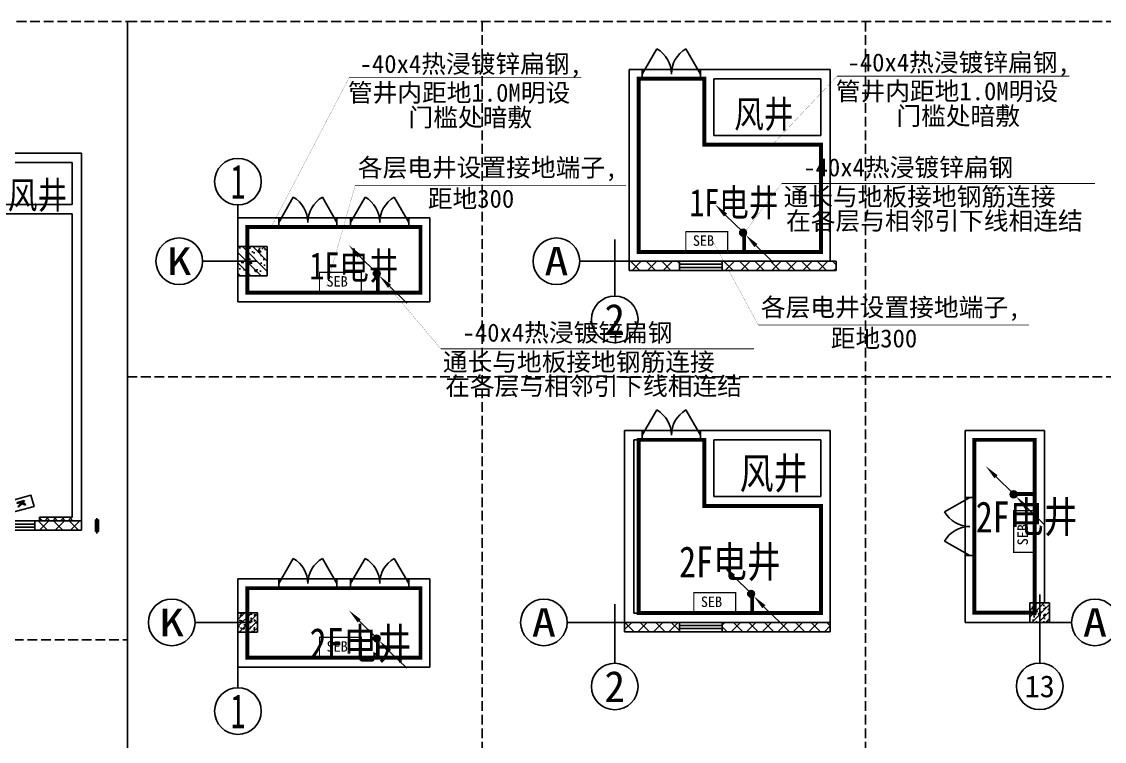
# Model space of a CAD drawing. Header units: millimetres. Extents: x -633009578 to 5705885, y -633235091 to 2571734.
# Drawn here: x 2480135 to 2508009, y 2087473 to 2106007 of the extents above; entities that cross this region are included whole.
import ezdxf
from ezdxf.enums import TextEntityAlignment as Align

# ---------------------------------------------------------------- set-up
doc = ezdxf.new("R2010")
doc.units = ezdxf.units.MM
doc.header["$LTSCALE"] = 1000
doc.header["$MEASUREMENT"] = 0
doc.linetypes.add('__DASH', pattern=[0.35, 0.25, -0.1])
doc.linetypes.add('DASH', pattern=[0.35, 0.25, -0.1])
doc.layers.get('0').update_dxf_attribs({"color": 9})
for name, color, linetype in [('A-COLUM(柱)', 255, 'Continuous'), ('A-DOOR(门）', 4, 'Continuous'), ('A-EQPM(设备)', 15, 'Continuous'), ('A-HATH(填充)', 8, 'Continuous'), ('A-LM-QPM(设备)', 8, 'Continuous'), ('A-TEXT(房间)', 243, 'Continuous'), ('A-WALL(墙)', 255, 'Continuous'), ('A-WINDOW（窗）', 4, 'Continuous'), ('AXIS_TEXT', 7, 'Continuous'), ('C-AXIS(轴号)', 3, 'Continuous'), ('PUB_TEXT', 7, 'Continuous'), ('WALL', 9, 'Continuous'), ('WSB', 1, 'Continuous'), ('电-弱电平面-箭头', 3, 'Continuous'), ('电-接地防雷-接地线', 132, 'Continuous'), ('设备-箱柜', 3, 'Continuous')]:
    doc.layers.add(name, color=color, linetype=linetype)
doc.styles.add('_TCH_AXIS', font='simhei.ttf', dxfattribs={"bigfont": 'GBCBIG'})
doc.styles.add('_TCH_DIM', font='simhei.ttf', dxfattribs={"width": 0.8, "bigfont": 'hztxt.shx'})
doc.styles.add('COMPLEX', font='simhei.ttf')
doc.styles.add('ELEC-DIM', font='simhei.ttf')
doc.styles.add('IDQSTYLE', font='simhei.ttf', dxfattribs={"width": 0.707, "bigfont": 'hztxt.shx'})
doc.styles.get("Standard").update_dxf_attribs({"font": 'simhei.ttf', "bigfont": 'hztxt.shx'})
doc.styles.add('TXT', font='simhei.ttf', dxfattribs={"width": 0.8, "bigfont": 'hztxt.shx'})
doc.styles.add('宋', font='simhei.ttf', dxfattribs={"width": 0.8})
doc.linetypes.add('GDLine', pattern='A,1,-3,5.8,["|",Standard,S=4,R=-45,X=-1.407,Y=-0.7],-0.1,["|",Standard,S=4,R=-45,X=-1.407,Y=-0.7],-0.1,["|",Standard,S=4,R=-45,X=-1.407,Y=-0.7],-0.1,["|",Standard,S=4,R=-45,X=-1.407,Y=-0.7],-0.1,5.8,-3,1', length=20)
pattern_1 = [(45, (-2003054.024803985, -1354104.48396524), (-200.0002033111466, 200.0002033111467), []), (135, (-2003054.024803985, -1354104.48396524), (-200.0002033111467, -200.0002033111466), [])]
pattern_2 = [(45, (-2003054.024803961, -1159156.983965243), (-200.0002033111466, 200.0002033111467), []), (135, (-2003054.024803961, -1159156.983965243), (-200.0002033111467, -200.0002033111466), [])]

# ---------------------------------------------------------------- blocks, each defined once
blk = doc.blocks.new('_AXISO')
blk.add_circle((0, 0), 0.5)
at = {"layer": 'AXIS_TEXT', "style": 'COMPLEX', "width": 1.041666666666667}
blk.add_attdef('A', text='', height=0.56, dxfattribs=at).set_placement((-0.25, -0.28), (0.25, -0.28), align=Align.FIT)
blk = doc.blocks.new('VdFDAFDFfasdgfswgre')
at = {"layer": 'A-LM-QPM(设备)'}
for p, q in [((-18.82899837940931, -406.182118716184), (32.44091908354312, -219.865729555022)), ((32.44091908354312, -219.865729555022), (56.36419694311917, -226.448856712319)), ((56.36419694311917, -226.448856712319), (37.18157476373017, -296.1590703437105)), ((49.2817729152739, -324.0305588338524), (125.9159782715142, -245.5878820237704)), ((153.1663345098495, -253.0865434217267), (58.93851659074426, -349.0140868732706)), ((125.9159782715142, -245.5878820237704), (153.1663345098495, -253.0865434217267)), ((5.094279481098056, -412.765245873481), (-18.82899837940931, -406.182118716184)), ((26.97990751266479, -333.232229411602), (5.094279481098056, -412.765245873481)), ((49.2817729152739, -324.0305588338524), (26.97990751266479, -333.232229411602)), ((26.97990751266479, -333.232229411602), (49.2817729152739, -324.0305588338524)), ((67.04131023027003, -429.8116214922629), (26.97990751266479, -333.232229411602)), ((37.18157476373017, -296.1590703437105), (49.2817729152739, -324.0305588338524)), ((58.93851659074426, -349.0140868732706), (97.61874484550208, -438.2258171304129)), ((97.61874484550208, -438.2258171304129), (67.04131023027003, -429.8116214922629))]:
    blk.add_line(p, q, dxfattribs=at)
blk.add_lwpolyline([(0, 0), (289.248551459983, -79.59444376500323), (130.0596639309078, -658.0915466849692), (-159.1888875309378, -578.4971029208973)], close=True, dxfattribs=at)
blk = doc.blocks.new('31231')
at = {"layer": 'A-EQPM(设备)', "linetype": 'DASH', "ltscale": 500}
blk.add_lwpolyline([(46923.81837394973, 1033154.040788963), (47003.81837394973, 1033154.040788963), (47003.81837394973, 1032854.040788963), (46923.81837394973, 1032854.040788963)], close=True, dxfattribs=at)
blk.add_lwpolyline([(46963.81837394973, 1033204.040788963), (46963.81837394973, 1032804.040788963)], dxfattribs=at)
blk = doc.blocks.new('$DorLib2D$00000231')
at = {"color": 0}
for p, q in [((-0.4999999999999947, 7.105427357601002e-15), (-0.2500000000000284, 0.4330127018921708)), ((0.5000000000000053, 7.105427357601002e-15), (0.250000000000032, 0.4330127018921708))]:
    blk.add_line(p, q, dxfattribs=at)
for centre, radius, start, end in [((-0.4999999999996803, 3.055333763768431e-13), 0.499999999999681, 0, 59.99999999996344), ((0.5000000000000426, -2.486899575160351e-14), 0.4999999999999835, 120.0000000000366, 180)]:
    blk.add_arc(centre, radius, start, end, dxfattribs=at)
blk = doc.blocks.new('$TCHSYS$WIN2D')
for p, q in [((-0.5, 0.5), (0.5, 0.5)), ((-0.5, 0.5), (-0.4999999999999999, -0.5)), ((0.5, 0.5), (0.4999999999999998, -0.5)), ((0.5, 0.1666666666666666), (-0.5, 0.1666666666666666)), ((0.5, -0.1666666666666667), (-0.5, -0.1666666666666667)), ((-0.4999999999999999, -0.5), (0.5, -0.5))]:
    blk.add_line(p, q)
blk = doc.blocks.new('_FZH')
h = blk.add_hatch()
h.set_pattern_fill('钢筋混凝土', color=256, scale=0.1, style=0)
h.set_pattern_definition([(45, (0, 0), (-0.1767766952966369, 0.1767766952966369), []), (50, (0, 0), (0.7172601826007535, -0.06275213498259512), [0.07500000000000001, -0.8250000000000001]), (355, (0, 0), (-0.138751333613, 0.7521921337000119), [0.06, -0.66]), (100.4514, (0.05977168000000001, -0.00522934), (0.5785093817140216, 0.6894395420609536), [0.06374019, -0.701142112]), (46.1842, (0, 0.2), (1.067241048625645, -0.1655190143290181), [0.1125, -1.2375]), (96.6356, (0.088936745, 0.186206693), (0.9346627055487033, 0.9741178709004418), [0.095610288, -1.051713]), (351.1842, (0, 0.2), (0.9346619451336272, 0.9741186009253247), [0.09000000000000001, -0.9900000000000001]), (21, (0.1, 0.15), (0.5969070521184617, -0.4026188906653388), [0.07500000000000001, -0.8250000000000001]), (326, (0.1, 0.15), (0.2433153319215824, 0.7251500450468529), [0.06, -0.66]), (71.4514, (0.149742233, 0.116448394), (0.84022262858149, 0.3225304967099524), [0.06374019, -0.701142112]), (37.50000000000001, (0, 0), (0.01215985531729062, 0.3328938538313115), [0, -0.652, 0, -0.67, 0, -0.6625000000000001]), (7.499999999999999, (0, 0), (0.2630695374421486, 0.3944117118823603), [0, -0.382, 0, -0.637, 0, -0.2525]), (-32.5, (-0.223, 0), (0.533822436172409, -0.02255487173437976), [0, -0.25, 0, -0.78, 0, -1.035]), (-42.5, (-0.323, 0), (0.5831861693423862, 0.1001049823323177), [0, -0.325, 0, -0.518, 0, -0.735])])
h.paths.add_polyline_path([(-0.5, -0.5), (0.5, -0.5), (0.5, 0.5), (-0.5, 0.5)])
blk.add_lwpolyline([(-0.5, -0.5), (0.5, -0.5), (0.5, 0.5), (-0.5, 0.5)], close=True)
blk = doc.blocks.new('G$CA5E46A1A')
at = {"layer": 'A-HATH(填充)'}
h = blk.add_hatch(dxfattribs=at)
h.set_pattern_fill('多孔材料', color=256, scale=100, style=0)
h.set_pattern_definition(pattern_1)
h.paths.add_polyline_path([(-40680.50596832694, 27925.85202601575), (-39385.50596904429, 27925.85202601575), (-39385.50596904429, 28165.85202601901), (-40680.5059683267, 28165.85202601925)])
h = blk.add_hatch(dxfattribs=at)
h.set_pattern_fill('多孔材料', color=256, scale=100, style=0)
h.set_pattern_definition(pattern_1)
h.paths.add_polyline_path([(-38285.50596904429, 27925.85202601575), (-35355.50596802705, 27925.85202601599), (-35355.50596802705, 28165.85202601878), (-38285.50596904429, 28165.85202601901)])
h = blk.add_hatch(dxfattribs=at)
h.set_pattern_fill('多孔材料', color=256, scale=100, style=0)
h.set_pattern_definition([(45, (-2077107.524803945, -1360793.48396524), (-200.0002033111466, 200.0002033111467), []), (135, (-2077107.524803945, -1360793.48396524), (-200.0002033111467, -200.0002033111466), [])])
h.paths.add_polyline_path([(-2379.005967478268, 21236.85202601505), (-1184.005968159297, 21236.85202601482), (-1184.00596815953, 21476.85202601319), (-2379.005967478501, 21476.85202601319)])
h = blk.add_hatch(dxfattribs=at)
h.set_pattern_fill('多孔材料', color=256, scale=50, style=0)
h.set_pattern_definition([(45, (-2077207.524803945, -1360793.48396524), (-100.0001016555733, 100.0001016555733), []), (135, (-2077207.524803945, -1360793.48396524), (-100.0001016555733, -100.0001016555733), [])])
h.paths.add_polyline_path([(-2259.005968266167, 21476.85202601622), (-1424.005969025427, 21476.8520262884), (-1344.005968444049, 21543.51869269391), (-1424.005968148122, 21576.85202577687), (-2259.005968266167, 21576.85202601622)])
h = blk.add_hatch(dxfattribs=at)
h.set_pattern_fill('多孔材料', color=256, scale=100, style=0)
h.set_pattern_definition(pattern_2)
h.paths.add_polyline_path([(-40805.50596823823, 18625.0969224188), (-39385.50596902031, 18625.09692241903), (-39385.50596902054, 18865.09692241531), (-40805.50596823916, 18865.09692241508)])
h = blk.add_hatch(dxfattribs=at)
h.set_pattern_fill('多孔材料', color=256, scale=100, style=0)
h.set_pattern_definition(pattern_2)
h.paths.add_polyline_path([(-38285.50596902031, 18625.09692241927), (-35505.50596751575, 18625.09692241927), (-35505.50596751552, 18865.09692241554), (-38285.50596902031, 18865.09692241554)])
at = {"layer": 'A-DOOR(门）'}
for p, q in [((-38845.50597224338, 33105.85202590958), (-40345.50597224338, 33105.85202590958)), ((-38845.50597224338, 32865.85202590958), (-40345.50597224338, 32865.85202590958)), ((-48205.50596820121, 29285.85202601599), (-49705.50596820121, 29285.85202601599)), ((-46355.50596823031, 29285.85202601599), (-47855.50596823031, 29285.85202601599)), ((-48205.50596820121, 29045.85202601599), (-49705.50596820121, 29045.85202601599)), ((-46355.50596823031, 29045.85202601599), (-47855.50596823031, 29045.85202601599)), ((-38845.50597157329, 23805.09692210192), (-40345.50597157329, 23805.09692210192)), ((-38845.50597157329, 23565.09692210192), (-40345.50597157329, 23565.09692210192)), ((-32034.00596823567, 22085.09692531102), (-32034.00596823567, 20585.09692531102)), ((-31794.00596823567, 22085.09692531102), (-31794.00596823567, 20585.09692531102)), ((-48205.50596819725, 19985.09692240856), (-49705.50596819725, 19985.09692240856)), ((-46355.50596822565, 19985.09692240856), (-47855.50596822565, 19985.09692240856)), ((-48205.50596819725, 19745.09692240856), (-49705.50596819725, 19745.09692240856)), ((-46355.50596822565, 19745.09692240856), (-47855.50596822565, 19745.09692240856))]:
    blk.add_line(p, q, dxfattribs=at)
at = {"layer": 'A-WALL(墙)'}
for p, q in [((-40680.50596832694, 27925.85202601575), (-40680.50596832437, 33105.85202583019)), ((-40345.505972096, 33105.85202583158), (-40680.50596832437, 33105.85202583019)), ((-40345.505972096, 32865.8520261778), (-40345.505972096, 33105.85202583158)), ((-38625.50596816186, 33105.85202590958), (-38845.50597260473, 33105.85202588956)), ((-38845.50597260473, 33105.85202588956), (-38845.50597260473, 32865.8520261778)), ((-35505.50596824195, 33105.8520259005), (-38625.50596816186, 33105.85202590958)), ((-35505.50596824195, 33105.8520259005), (-35505.50596824195, 31285.85202590958)), ((-40440.50596830482, 28405.85202632053), (-40440.50596830226, 32865.8520261026)), ((-40440.50596830226, 32865.8520261026), (-40345.505972096, 32865.8520261778)), ((-38845.50597260473, 32865.8520261778), (-38745.50596810482, 32865.8520261026)), ((-38745.50596810482, 32865.8520261026), (-38745.50596810482, 31165.85202584532)), ((-38505.50596810505, 32865.85202589072), (-38505.50596810505, 31405.85202585184)), ((-35745.50596810482, 32865.85202589072), (-38505.50596810505, 32865.85202589072)), ((-35745.50596810482, 32865.85202589072), (-35745.50596810482, 31405.85202585184)), ((-35745.50596810482, 31405.85202585184), (-38505.50596810505, 31405.85202585184)), ((-35505.50596824195, 31285.85202590958), (-35505.50596818095, 28165.85202632449)), ((-35745.50596821518, 31165.85202584532), (-38745.50596810482, 31165.85202584532)), ((-35745.50596821518, 31165.85202584532), (-35745.50596821541, 28405.85202632006)), ((-1184.005968173034, 30951.85202601529), (-3579.00596823846, 30951.85202601529)), ((-1184.005968163954, 29506.85202602157), (-1184.005968173034, 30951.85202601529)), ((-1424.00596817839, 30711.85202584509), (-3459.005968191661, 30711.85202584509)), ((-1424.005968177691, 29626.85202602739), (-1424.00596817839, 30711.85202584509)), ((-1424.005968177691, 29626.85202602739), (-3459.005968191428, 29626.85202602739)), ((-50755.50596833881, 28540.85202629678), (-50755.50596856535, 29285.852026009)), ((-49705.50596802309, 29285.85202606581), (-50755.50596856535, 29285.852026009)), ((-49705.50596802309, 29045.85202597454), (-49705.50596802309, 29285.85202606581)), ((-47855.50596802332, 29285.85202606581), (-48205.50596853183, 29285.85202606581)), ((-48205.50596853183, 29285.85202606581), (-48205.50596853183, 29045.85202597454)), ((-47855.50596802309, 29045.85202597454), (-47855.50596802332, 29285.85202606581)), ((-45815.50596799515, 29285.852026009), (-46355.50596802309, 29285.85202606581)), ((-46355.50596802309, 29285.85202606581), (-46355.50596802309, 29045.85202597454)), ((-45815.50596797001, 27115.85202670703), (-45815.50596799515, 29285.852026009)), ((-1424.005968153011, 29386.85202603531), (-3699.005968192592, 29386.85202603531)), ((-1424.005968148122, 21576.85202577687), (-1424.005968153011, 29386.85202603531)), ((-1184.005968159297, 21236.85202601482), (-1184.005968163954, 29506.85202602157)), ((-50515.50596838584, 28540.85202629678), (-50515.50596807688, 29045.85202602111)), ((-50515.50596807688, 29045.85202602111), (-49705.50596802309, 29045.85202597454)), ((-48205.50596853183, 29045.85202597454), (-47855.50596802309, 29045.85202597454)), ((-46355.50596802309, 29045.85202597454), (-46055.50596808176, 29045.85202602111)), ((-46055.50596808176, 27355.85202667117), (-46055.50596808176, 29045.85202602111)), ((-40560.50596832694, 28165.85202634847), (-40680.50596869853, 28165.85202670842)), ((-35505.50596818095, 28165.85202632449), (-40560.50596832694, 28165.85202634847)), ((-35745.50596821541, 28405.85202632006), (-40440.50596830482, 28405.85202632053)), ((-50755.50596808176, 27115.85202670703), (-50755.50596794649, 27790.85202564579)), ((-50515.50596829131, 27355.85202667117), (-50515.50596850482, 27790.85202564532)), ((-46055.50596808176, 27355.85202667117), (-50515.50596829131, 27355.85202667117)), ((-45815.50596797001, 27115.85202670703), (-50755.50596808176, 27115.85202670703)), ((-40685.50596823613, 23805.09692210192), (-40805.50596824638, 23805.09692110214)), ((-40805.50596823823, 18625.0969224188), (-40805.5059702592, 23805.09692110214)), ((-40345.50597156328, 23805.09692204581), (-40685.50596823613, 23805.09692210192)), ((-40345.50597156351, 23565.09692207305), (-40345.50597156328, 23805.09692204581)), ((-38625.50596749224, 23805.09692210192), (-38845.50597156351, 23805.09692204581)), ((-38845.50597156351, 23805.09692204581), (-38845.50597156351, 23565.09692207281)), ((-35505.50596750644, 23805.09692213405), (-38625.50596749224, 23805.09692210192)), ((-35505.50596750644, 23805.09692213405), (-35505.50596757233, 21985.09692210192)), ((-32034.00596823078, 23805.09692846984), (-32034.00596828829, 22085.096925213)), ((-32034.00596823078, 23805.09692846984), (-29994.00596823171, 23805.09692845773)), ((-29994.00596823171, 23805.09692845773), (-29994.00596826244, 19365.09692250704)), ((-40805.50596823683, 18985.09692242974), (-40805.50596828922, 23565.09692313592)), ((-40805.50596828922, 23565.09692313592), (-40805.50596825965, 23565.09692313592)), ((-40565.50596816954, 19105.0969223883), (-40565.50596816838, 23565.09692213265)), ((-40565.50596816838, 23565.09692213265), (-40345.50597156351, 23565.09692207305)), ((-38845.50597156351, 23565.09692207281), (-38745.50596750621, 23565.09692213242)), ((-38745.50596750621, 23565.09692213242), (-38745.50596750644, 21865.09692208236)), ((-35745.50596750644, 23565.09692212776), (-38505.50596750644, 23565.09692212776)), ((-38505.50596750644, 23565.09692212776), (-38505.50596750644, 22105.09692208865)), ((-35745.50596750644, 23565.09692212776), (-35745.50596750644, 22105.09692208865)), ((-31794.00596814509, 22085.096925213), (-31794.00596822542, 23565.09692819626)), ((-31794.00596822542, 23565.09692819626), (-30234.00596823636, 23565.09692818206)), ((-30234.00596823636, 23565.09692818206), (-30234.00596816884, 19365.09692250704)), ((-35745.50596750644, 22105.09692208865), (-38505.50596750644, 22105.09692208865)), ((-32034.00596828829, 22085.096925213), (-31794.00596814509, 22085.096925213)), ((-35745.5059675416, 21865.09692208236), (-38745.50596750644, 21865.09692208236)), ((-35745.5059675416, 21865.09692208236), (-35745.50596754183, 19105.09692238853)), ((-35505.50596757233, 21985.09692210192), (-35505.50596751552, 18865.09692241973)), ((-2259.005968266167, 21576.85202601622), (-1424.005968148122, 21576.85202577687)), ((-2259.005968266167, 21576.85202601622), (-2259.005968266167, 21476.85202601622)), ((-2259.005968266167, 21476.85202601622), (-1424.005969025427, 21476.8520262884)), ((-1424.005968159065, 21476.85202603019), (-1424.005969025427, 21476.8520262884)), ((-1424.005968159065, 21476.85202603019), (-1184.005968159065, 21476.85202603019)), ((-1184.005968159065, 21476.85202603019), (-1184.005968159065, 21576.85202601622)), ((-31794.00596814509, 20585.096925213), (-32034.00596828829, 20585.096925213)), ((-32034.00596828829, 20585.096925213), (-32034.00596823124, 18865.09692224278)), ((-31794.00596822565, 19105.09692251869), (-31794.00596814509, 20585.096925213)), ((-50755.50596810062, 19115.09692243719), (-50755.50596805708, 19985.09692243207)), ((-49705.5059685118, 19985.09692247864), (-50755.50596805708, 19985.09692243207)), ((-49705.5059685118, 19745.09692231053), (-49705.5059685118, 19985.09692247864)), ((-47855.50596851157, 19985.09692247864), (-48205.5059685118, 19985.09692247864)), ((-48205.5059685118, 19985.09692247864), (-48205.5059685118, 19745.09692231053)), ((-47855.5059685118, 19745.0969223103), (-47855.50596851157, 19985.09692247864)), ((-45815.50596782751, 19985.09692243207), (-46355.5059685118, 19985.09692247864)), ((-46355.5059685118, 19985.09692247864), (-46355.50596851157, 19745.0969223103)), ((-45815.50596797559, 17715.09692311636), (-45815.50596801657, 19985.09692243207)), ((-50515.50596784521, 19115.09692243719), (-50515.50596805732, 19745.09692234034)), ((-50515.50596805732, 19745.09692234034), (-49705.5059685118, 19745.09692231053)), ((-48205.5059685118, 19745.09692231053), (-47855.5059685118, 19745.0969223103)), ((-46355.50596851157, 19745.0969223103), (-46055.50596782751, 19745.0969223401)), ((-46055.50596795743, 18865.09692240856), (-46055.50596782751, 19745.0969223401)), ((-40805.50596823683, 18865.09692242416), (-40805.50596823683, 18985.09692242974)), ((-35745.50596754183, 19105.09692238853), (-40565.50596816954, 19105.0969223883)), ((-30364.00596899982, 19105.09692250448), (-31794.00596822565, 19105.09692251869)), ((-46055.50596818957, 17955.09692308027), (-46055.50596795743, 18865.09692240856)), ((-40805.50596823683, 18865.09692242416), (-40685.5053294457, 18865.37378798123)), ((-40685.5053294457, 18865.37378798123), (-40685.78219500277, 18865.37442677259)), ((-35505.50596751552, 18865.09692241973), (-40565.50596631947, 18865.09692241973)), ((-30364.00596900005, 18865.09692229843), (-32034.00596823124, 18865.09692224278)), ((-50755.50596820586, 17715.09692311636), (-50755.5059682203, 18615.09692243719)), ((-50515.50596805732, 17955.09692308027), (-50515.50596859585, 18615.09692243743)), ((-46055.50596818957, 17955.09692308027), (-50515.50596805732, 17955.09692308027)), ((-45815.50596797559, 17715.09692311636), (-50755.50596820586, 17715.09692311636))]:
    blk.add_line(p, q, dxfattribs=at)
at = {"layer": 'C-AXIS(轴号)'}
for p, q in [((-50755.50596825569, 27305.93352513108), (-50755.50596825569, 29615.40965486644)), ((-41055.50596825965, 28727.42601300799), (-41055.50596825965, 27267.19237114955)), ((-50268.41937244055, 28165.85202601599), (-51667.37798414589, 28165.85202601599)), ((-38499.29735655431, 28165.85202601599), (-41956.00596825965, 28165.85202601599)), ((-50755.50596825569, 19870.54846119671), (-50755.50596825569, 17182.18726752698)), ((-30114.00596822868, 19581.04846114223), (-30114.00596822868, 17819.1872674725)), ((-41055.50596825965, 19335.5), (-41055.50596825965, 17814.18726752698)), ((-50413.50596825569, 18865.09692239342), (-51860.75596825569, 18865.09692239342)), ((-40185.5, 18865.09692239342), (-42279.75596825965, 18865.09692239342)), ((-30700.75298409886, 18865.09692239342), (-29291.50596822891, 18865.09692239342))]:
    blk.add_line(p, q, dxfattribs=at)
at = {"layer": 'WALL'}
for p, q in [((-39385.50596904429, 28165.85202601901), (-40680.5059683267, 28165.85202601925)), ((-39385.50596904429, 27925.85202601575), (-39385.50596904429, 28165.85202601901)), ((-35355.50596802705, 28165.85202601878), (-38285.50596904429, 28165.85202601901)), ((-38285.50596904429, 28165.85202601901), (-38285.50596904429, 27925.85202601575)), ((-35355.50596802705, 27925.85202601599), (-35355.50596802705, 28165.85202601878)), ((-40680.50596832694, 27925.85202601575), (-39385.50596904429, 27925.85202601575)), ((-38285.50596904429, 27925.85202601575), (-35355.50596802705, 27925.85202601599)), ((-1184.00596815953, 21476.85202601319), (-2379.005967478501, 21476.85202601319)), ((-2379.005967478501, 21476.85202601319), (-2379.005967478268, 21236.85202601505)), ((-2379.005967478268, 21236.85202601505), (-1184.005968159297, 21236.85202601482)), ((-39385.50596902054, 18865.09692241531), (-40805.50596823916, 18865.09692241508)), ((-39385.50596902031, 18625.09692241903), (-39385.50596902054, 18865.09692241531)), ((-35505.50596751552, 18865.09692241275), (-38285.50596902031, 18865.09692241554)), ((-38285.50596902031, 18865.09692241554), (-38285.50596902031, 18625.09692241927)), ((-35505.50596751575, 18625.09692241647), (-35505.50596751552, 18865.09692241275)), ((-40805.50596823823, 18625.0969224188), (-39385.50596902031, 18625.09692241903)), ((-38285.50596902031, 18625.09692241927), (-35505.50596751575, 18625.09692241647))]:
    blk.add_line(p, q, dxfattribs=at)
at = {"layer": '设备-箱柜', "color": 8, "linetype": '__DASH'}
blk.add_lwpolyline([(-53601.5, 34335.5), (0, 34335.5), (0, 0), (-53601.5, 0)], close=True, dxfattribs=at)
for points in [[(-44465.5, 34335.5), (-44465.5, 0)], [(-34596, 34335.5), (-34596, 0)], [(-53601.5, 25186.5), (-27771.5, 25186.5)], [(-27771.5, 18418.5), (0, 18418.5)]]:
    blk.add_lwpolyline(points, dxfattribs=at)
at = {"layer": 'A-COLUM(柱)', "xscale": 750, "yscale": 750, "zscale": 750, "rotation": 270}
blk.add_blockref('_FZH', (-50380.50596825569, 28165.85202601599), dxfattribs=at)
at = {"layer": 'A-COLUM(柱)', "xscale": 500, "yscale": 500, "zscale": 500}
for p in [(-30114.00596819771, 19115.09692233894), (-50505.50596825173, 18865.09692240879)]:
    blk.add_blockref('_FZH', p, dxfattribs=at)
at = {"layer": 'A-DOOR(门）', "xscale": -1500, "yscale": 1500, "zscale": 1500}
for p in [(-39595.50597224338, 32985.85202590958), (-39595.50597157329, 23685.09692210192)]:
    blk.add_blockref('$DorLib2D$00000231', p, dxfattribs=at)
at = {"layer": 'A-DOOR(门）', "extrusion": (0, 0, -1), "xscale": -1500, "yscale": 1500, "zscale": 1500}
for p in [(48955.50596820121, 29165.85202601599), (47105.50596823031, 29165.85202601599), (48955.50596819725, 19865.09692240856), (47105.50596822565, 19865.09692240856)]:
    blk.add_blockref('$DorLib2D$00000231', p, dxfattribs=at)
at = {"layer": 'A-DOOR(门）', "extrusion": (0, 0, -1), "xscale": -1500, "yscale": 1500, "zscale": 1500, "rotation": 270}
blk.add_blockref('$DorLib2D$00000231', (31914.00596823567, 21335.09692531102), dxfattribs=at)
at = {"layer": 'A-EQPM(设备)', "color": 6}
blk.add_blockref('31231', (-47747.82434129063, -1011651.874001121), dxfattribs=at)
at = {"layer": 'A-LM-QPM(设备)', "xscale": -1, "rotation": 89.99999999999993}
blk.add_blockref('VdFDAFDFfasdgfswgre', (-3060.4141676086, 21981.30878341617), dxfattribs=at)
at = {"layer": 'A-WINDOW（窗）', "xscale": 1100, "yscale": 240, "zscale": 1100}
for p in [(-38835.50596910249, 28045.85202601599), (-38835.50596907758, 18745.09692242416)]:
    blk.add_blockref('$TCHSYS$WIN2D', p, dxfattribs=at)
at = {"layer": 'A-WINDOW（窗）', "xscale": -1100, "yscale": 240, "zscale": 1100, "rotation": 179.9999999999984}
blk.add_blockref('$TCHSYS$WIN2D', (-2929.005967425415, 21356.85202601436), dxfattribs=at)
at = {"layer": 'C-AXIS(轴号)'}
ref = blk.add_blockref('_AXISO', (-50755.50596825569, 30215.40965486644), dxfattribs=dict(at, xscale=-1200, yscale=1200, zscale=1200, rotation=180))
ref.add_attrib('A', '1', dxfattribs={"layer": 'AXIS_TEXT', "height": 882.3792288173356, "style": '_TCH_AXIS'}).set_placement((-50944.58723157365, 29774.22004045779), (-50566.42470493773, 29774.22004045779), align=Align.FIT)
ref = blk.add_blockref('_AXISO', (-52267.37798414589, 28165.85202601599), dxfattribs=dict(at, xscale=1200, yscale=1200, zscale=1200))
ref.add_attrib('A', 'K', dxfattribs={"layer": 'AXIS_TEXT', "height": 711.8743479588203, "style": '_TCH_AXIS'}).set_placement((-52589.41637965105, 27809.91485203663), (-51945.33958864072, 27809.91485203663), align=Align.FIT)
ref = blk.add_blockref('_AXISO', (-42556.00596825965, 28165.85202601599), dxfattribs=dict(at, xscale=1200, yscale=1200, zscale=1200))
ref.add_attrib('A', 'A', dxfattribs={"layer": 'AXIS_TEXT', "height": 728.8863382706847, "style": '_TCH_AXIS'}).set_placement((-42868.38582751853, 27801.40885688062), (-42243.62610900076, 27801.40885688062), align=Align.FIT)
ref = blk.add_blockref('_AXISO', (-41055.50596825965, 26667.19237114955), dxfattribs=dict(at, xscale=1200, yscale=1200, zscale=1200))
ref.add_attrib('A', '2', dxfattribs={"layer": 'AXIS_TEXT', "height": 798.76828256433, "style": '_TCH_AXIS'}).set_placement((-41321.76206244761, 26267.80822986737), (-40789.24987407168, 26267.80822986737), align=Align.FIT)
ref = blk.add_blockref('_AXISO', (-52460.75596825569, 18865.09692239342), dxfattribs=dict(at, xscale=1200, yscale=1200, zscale=1200))
ref.add_attrib('A', 'K', dxfattribs={"layer": 'AXIS_TEXT', "height": 711.8743479588203, "style": '_TCH_AXIS'}).set_placement((-52782.79436376086, 18509.15974841407), (-52138.71757275052, 18509.15974841407), align=Align.FIT)
ref = blk.add_blockref('_AXISO', (-42879.75596825965, 18865.09692239342), dxfattribs=dict(at, xscale=1200, yscale=1200, zscale=1200))
ref.add_attrib('A', 'A', dxfattribs={"layer": 'AXIS_TEXT', "height": 728.8863382706847, "style": '_TCH_AXIS'}).set_placement((-43192.13582751853, 18500.65375325806), (-42567.37610900076, 18500.65375325806), align=Align.FIT)
ref = blk.add_blockref('_AXISO', (-28691.50596822891, 18865.09692239342), dxfattribs=dict(at, xscale=1200, yscale=1200, zscale=1200))
ref.add_attrib('A', 'A', dxfattribs={"layer": 'AXIS_TEXT', "height": 728.8863382706847, "style": '_TCH_AXIS'}).set_placement((-29003.8858274878, 18500.65375325806), (-28379.12610897003, 18500.65375325806), align=Align.FIT)
ref = blk.add_blockref('_AXISO', (-41055.50596825965, 17214.18726752698), dxfattribs=dict(at, xscale=1200, yscale=1200, zscale=1200))
ref.add_attrib('A', '2', dxfattribs={"layer": 'AXIS_TEXT', "height": 798.76828256433, "style": '_TCH_AXIS'}).set_placement((-41321.76206244761, 16814.80312624481), (-40789.24987407168, 16814.80312624481), align=Align.FIT)
ref = blk.add_blockref('_AXISO', (-30114.00596822868, 17219.1872674725), dxfattribs=dict(at, xscale=1200, yscale=1200, zscale=1200))
ref.add_attrib('A', '13', dxfattribs={"layer": 'AXIS_TEXT', "height": 563.049419665769, "style": '_TCH_AXIS'}).set_placement((-30502.77818656946, 16937.66255763965), (-29725.23374988791, 16937.66255763965), align=Align.FIT)
ref = blk.add_blockref('_AXISO', (-50755.50596825569, 16582.18726752698), dxfattribs=dict(at, xscale=1200, yscale=1200, zscale=1200))
ref.add_attrib('A', '1', dxfattribs={"layer": 'AXIS_TEXT', "height": 882.3792288173356, "style": '_TCH_AXIS'}).set_placement((-50944.58723157365, 16140.99765311833), (-50566.42470493773, 16140.99765311833), align=Align.FIT)
at = {"layer": 'A-TEXT(房间)', "color": 4, "style": 'TXT', "width": 0.8}
for s, p in [('风井', (-37978.92068813741, 31604.03593548085)), ('1F电井', (-39129.73247846682, 29324.54145712708)), ('风井', (-3078.928430014057, 29519.38184223208)), ('1F电井', (-48911.596151985, 27695.57989737019))]:
    blk.add_text(s, height=700, dxfattribs=at).set_placement(p)
at = {"layer": 'PUB_TEXT', "style": '_TCH_DIM', "width": 0.8}
for s, p in [('风井', (-37837.05199634051, 22303.28083167318)), ('2F电井', (-31759.2237317746, 21180.27158602886)), ('2F电井', (-39397.6417444055, 20023.78635331942)), ('2F电井', (-48911.59615198127, 17918.86102131126))]:
    blk.add_text(s, height=800, dxfattribs=at).set_placement(p)
blk = doc.blocks.new('HC001524')
at = {"color": 0, "linetype": 'Continuous', "const_width": 0.3}
blk.add_lwpolyline([(5, 2.5), (-5, 2.5), (-5, -2.5), (5, -2.5)], close=True, dxfattribs=at)
at = {"color": 0, "style": 'IDQSTYLE', "width": 0.7}
for tag, p in [('AF', (-1.5, -1.25)), ('PSFHATT', (7, -2.5))]:
    blk.add_attdef(tag, p, '', height=2.5, dxfattribs=at)
blk = doc.blocks.new('*X134')
at = {"color": 0, "linetype": 'Continuous'}
for p, q in [((192.590110055903, 446.7242872143482), (193.9264208598343, 448.0605980182795)), ((192.6512440212146, 447.2096852483717), (193.4410228258108, 447.9994640529679)), ((192.666080612941, 446.3759937026742), (194.2747143715083, 447.9846274612416)), ((192.8122309321682, 446.0978799531896), (194.552828120993, 447.8384771420143)), ((193.0126674313866, 445.874052383696), (194.7766556904866, 447.6380406427959)), ((193.2651240367983, 445.7022449203958), (194.9484631537868, 447.3855840373842)), ((193.5780466605768, 445.5909034754624), (195.0598045987202, 447.0726614136058)), ((193.9838870800477, 445.5724798262212), (195.0782282479613, 446.6668209941349))]:
    blk.add_line(p, q, dxfattribs=at)
blk = doc.blocks.new('HC001445')
at = {"color": 0, "linetype": 'Continuous'}
for p, q in [((0.1320978050268309, 0.05776119327106244), (3.237590705501646, 3.232738715067399)), ((-5.469508829517324, -5.531426259851287), (-2.364015929042509, -2.356448738054951))]:
    blk.add_line(p, q, dxfattribs=at)
for points in [[(3.237590705501646, 3.232738715067399, 0.8, 0, 0), (5.189490166405335, 5.119309791711203, 0, 0, 0)], [(-2.364015929042509, -2.356448738054951, 0.8, 0, 0), (-0.4121164681388194, -0.4698776614111466, 0, 0, 0)]]:
    blk.add_lwpolyline(points, format="xyseb", dxfattribs=at)
blk.add_circle((0, 0), 0.625, dxfattribs=at)
at = {"color": 0, "linetype": 'Continuous', "xscale": 0.5, "yscale": 0.5, "zscale": 0.5}
blk.add_blockref('*X134', (-96.91845018383214, -223.4069038532592), dxfattribs=at)
at = {"color": 0, "style": 'IDQSTYLE', "width": 0.7}
blk.add_attdef('PSFHATT', (7.189490166405335, -5.531426259851287), '', height=2.5, dxfattribs=at)

msp = doc.modelspace()

# ---------------------------------------------------------------- linework, layer by layer
at = {"layer": 'WSB', "color": 3}
for points in [[(2494543.795859955, 2104564.242735822, 21.6, 21.6, 0), (2488565.69319217, 2104564.242735822, 4.32, 4.32, 0), (2486559.505968313, 2100717.243538782, 4.32, 4.32, 0)], [(2507104.8570665, 2104601.791372719, 21.6, 21.6, 0), (2501126.754398716, 2104601.791372719, 4.32, 4.32, 0), (2499463.005968313, 2102837.243538606, 4.32, 4.32, 0)], [(2495691.203439455, 2101793.333464495, 21.6, 21.6, 0), (2488723.534082984, 2101793.333464495, 4.32, 4.32, 0), (2487983.153941607, 2099183.89151276, 0, 0, 0)], [(2507766.896559369, 2101837.296647558, 21.6, 21.6, 0), (2499700.343609422, 2101837.296647558, 4.32, 4.32, 0), (2498642.064223631, 2100445.151918133, 0, 0, 0)], [(2506065.703439455, 2098195.333464495, 21.6, 21.6, 0), (2499098.034082984, 2098195.333464495, 4.32, 4.32, 0), (2497889.323589657, 2100427.405832926, 0, 0, 0)], [(2498993.396559369, 2097581.148673579, 21.6, 21.6, 0), (2490926.843609422, 2097581.148673579, 4.32, 4.32, 0), (2489303.750547895, 2099503.546973222, 0, 0, 0)]]:
    msp.add_lwpolyline(points, format="xyseb", dxfattribs=at)
at = {"layer": '电-接地防雷-接地线', "linetype": 'GDLine', "ltscale": 0.1, "const_width": 100}
for points in [[(2496018.500000011, 2104537.243538863), (2496018.500000008, 2100077.243539081), (2500713.500000098, 2100077.24353908), (2500713.500000098, 2102837.243538606), (2497713.500000208, 2102837.243538606), (2497713.500000208, 2104537.24353867), (2496018.500000011, 2104537.243538863)], [(2498735.750547895, 2100077.243539081), (2498735.750547895, 2100582.148227558)], [(2489303.750547895, 2099027.243539432), (2489303.750547895, 2099532.148227908)], [(2496018.500000011, 2095236.488434931), (2496018.500000009, 2090776.488435149), (2500713.500000098, 2090776.488435149), (2500713.500000098, 2093536.488434674), (2497713.500000209, 2093536.488434674), (2497713.500000209, 2095236.488434738), (2496018.500000011, 2095236.488434931)], [(2506198.127121555, 2093840.433925292), (2505693.222433079, 2093840.433925292)], [(2498941.250547895, 2090776.488435149), (2498941.250547895, 2091281.393123626)], [(2489303.750547895, 2089626.488435841), (2489303.750547895, 2090131.393124317)]]:
    msp.add_lwpolyline(points, dxfattribs=at)
for points in [[(2485943.500000236, 2100717.243538782), (2490403.500000231, 2100717.243538782), (2490403.500000231, 2099027.243539432), (2485943.500000236, 2099027.243539432)], [(2504665.000000088, 2095236.488440957), (2506213.005968313, 2095236.488440957), (2506213.005968313, 2090788.39151276), (2504665.000000088, 2090788.39151276)], [(2485943.500000256, 2091416.488435101), (2490403.500000123, 2091416.488435101), (2490403.500000123, 2089626.488435841), (2485943.500000256, 2089626.488435841)]]:
    msp.add_lwpolyline(points, close=True, dxfattribs=at)

# ---------------------------------------------------------------- block references
at = {"layer": '电-弱电平面-箭头', "color": 4, "xscale": 140, "yscale": 140, "zscale": 140}
for p, rotation in [((2498709.483387244, 2100571.727566464), 90), ((2489277.483387244, 2099521.727566815), 90), ((2505673.961072685, 2093833.166764642), 89.99999999999999), ((2498914.983387244, 2091270.972462532), 90), ((2489277.483387244, 2090120.972463224), 90)]:
    msp.add_blockref('HC001445', p, dxfattribs=dict(at, rotation=rotation))
at = {"layer": '设备-箱柜'}
for p in [(2482857.505968313, 2071671.39151276), (2536459.005968313, 2071671.39151276)]:
    msp.add_blockref('G$CA5E46A1A', p, dxfattribs=at)
ref = msp.add_blockref('HC001524', (2497771.966089653, 2100331.404570983), dxfattribs=dict(at, xscale=-107.52, yscale=107.52, zscale=107.52, rotation=180))
ref.add_attrib('AF', 'SEB', (2497415.153941607, 2100233.89151241), dxfattribs={"layer": '0', "color": 0, "height": 268.8, "style": 'ELEC-DIM'})
ref = msp.add_blockref('HC001524', (2488339.966089653, 2099281.404571333), dxfattribs=dict(at, xscale=-107.52, yscale=107.52, zscale=107.52, rotation=180))
ref.add_attrib('AF', 'SEB', (2487983.153941607, 2099183.89151276), dxfattribs={"layer": '0', "color": 0, "height": 268.8, "style": 'ELEC-DIM'})
ref = msp.add_blockref('HC001524', (2505943.966089653, 2092876.649467051), dxfattribs=dict(at, xscale=-107.52, yscale=107.52, zscale=107.52, rotation=269.9999999999999))
ref.add_attrib('AF', 'SEB', (2506041.479148226, 2092519.837319004), dxfattribs={"layer": '0', "color": 0, "height": 268.8, "rotation": 90, "style": 'ELEC-DIM'})
ref = msp.add_blockref('HC001524', (2497977.466089653, 2091030.649467051), dxfattribs=dict(at, xscale=-107.52, yscale=107.52, zscale=107.52, rotation=180))
ref.add_attrib('AF', 'SEB', (2497620.653941607, 2090933.136408478), dxfattribs={"layer": '0', "color": 0, "height": 268.8, "style": 'ELEC-DIM'})
ref = msp.add_blockref('HC001524', (2488339.966089653, 2089880.649467743), dxfattribs=dict(at, xscale=-107.52, yscale=107.52, zscale=107.52, rotation=180))
ref.add_attrib('AF', 'SEB', (2487983.153941607, 2089783.13640917), dxfattribs={"layer": '0', "color": 0, "height": 268.8, "style": 'ELEC-DIM'})

# ---------------------------------------------------------------- texts
at = {"layer": 'WSB', "color": 3, "style": '宋'}
for s, p in [('-40x4热浸镀锌扁钢,', (2488835.812164769, 2104686.46309502)), ('-40x4热浸镀锌扁钢,', (2501396.873371315, 2104724.011731917)), ('管井内距地1.0M明设', (2501095.463049053, 2103982.866619507)), ('管井内距地1.0M明设', (2488534.401842507, 2103945.317982611)), ('门槛处暗敷', (2490093.944761768, 2103308.342875864)), ('门槛处暗敷', (2502655.005968313, 2103345.89151276)), ('各层电井设置接地端子,', (2488791.245550718, 2102017.065402161)), ('-40x4热浸镀锌扁钢', (2500258.935770374, 2102022.152682188)), ('距地300', (2490591.325986525, 2101215.240815992)), ('通长与地板接地钢筋连接', (2499751.6520149, 2101267.288585519)), ('在各层与相邻引下线相连结', (2499815.100181572, 2100645.140195895)), ('各层电井设置接地端子,', (2499165.745550718, 2098419.065402161)), ('-40x4热浸镀锌扁钢', (2491485.435770374, 2097766.004708209)), ('距地300', (2500965.825986525, 2097617.240815992)), ('通长与地板接地钢筋连接', (2490978.1520149, 2097011.14061154)), ('在各层与相邻引下线相连结', (2491041.600181572, 2096388.992221917))]:
    msp.add_text(s, height=466.5599999999999, dxfattribs=at).set_placement(p)

doc.saveas('drawing.dxf')
